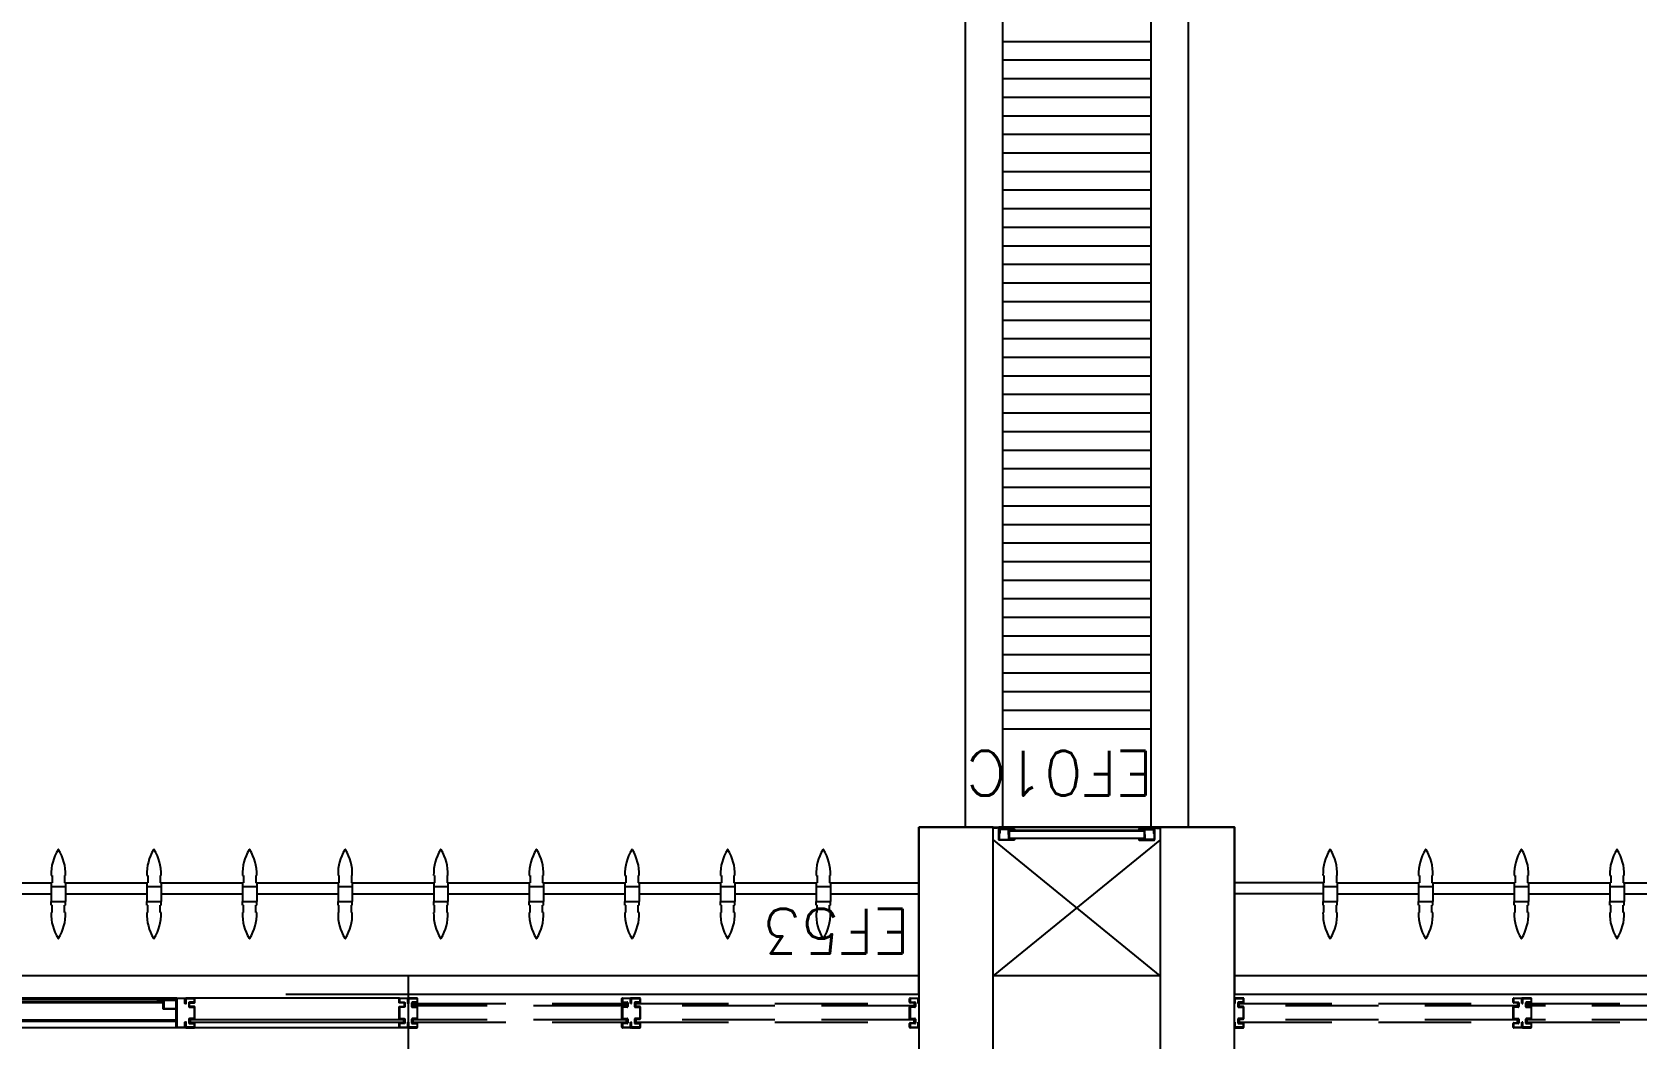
# Model space of a CAD drawing. Header units: millimetres. Extents: x 2046 to 2564, y 885 to 1120.
# Drawn here: x 2268.473 to 2272.795, y 937.732 to 940.442 of the extents above; entities that cross this region are included whole.
import ezdxf

# ---------------------------------------------------------------- set-up
doc = ezdxf.new("R2010")
doc.units = ezdxf.units.MM
doc.header["$LTSCALE"] = 10
doc.linetypes.add('HIDDEN', pattern=[0.375, 0.25, -0.125])
for name, color, linetype in [('AR-ALV', 2, 'Continuous'), ('AR-BRISES', 2, 'Continuous'), ('AR-ESQ', 1, 'Continuous'), ('AR-ESTC', 3, 'Continuous'), ('AR-ESTC-V3', 3, 'Continuous'), ('AR-PEITORIL', 1, 'Continuous'), ('AR-SHAFT', 1, 'Continuous'), ('BR-PAINEL', 1, 'Continuous'), ('BR-SUPORTE', 1, 'Continuous'), ('DT-ESQ-CHAPA DOBRADA-V', 2, 'Continuous'), ('DT-ESQ-MARCO-V', 1, 'Continuous'), ('DT-ESQ-PERFIL CADEIRA-C', 2, 'Continuous'), ('DT-ESQ-PERFIL CADEIRA-V', 1, 'Continuous'), ('DT-ESQ-PERFIL U-C', 2, 'Continuous'), ('DT-ESQ-PERFIL U-V', 1, 'Continuous'), ('DT-ESQ-VENEZIANA-C', 1, 'Continuous'), ('DT-ESQ-VENEZIANA-V', 1, 'Continuous'), ('DT-ESQ-VIDRO-C', 2, 'Continuous'), ('DT-ESQ-VIDRO-PROJ', 1, 'HIDDEN'), ('DT-TXTESQ', 2, 'Continuous'), ('DT-TXTMOD', 1, 'Continuous')]:
    doc.layers.add(name, color=color, linetype=linetype)
doc.styles.add('S10', font='simplex.shx', dxfattribs={"height": 0.1})
doc.styles.add('S12', font='simplex.shx', dxfattribs={"width": 1.1, "height": 0.12})

# ---------------------------------------------------------------- blocks, each defined once
blk = doc.blocks.new('BR-MODULO8')
at = {"layer": 'BR-PAINEL'}
for p, q in [((-4.9117, 0.27), (-4.9092, 0.27)), ((-4.9092, 0.27), (-4.9092, 0.25)), ((-4.8758, 0.27), (-4.8758, 0.25)), ((-4.8733, 0.27), (-4.8758, 0.27)), ((-4.6542, 0.27), (-4.6517, 0.27)), ((-4.6517, 0.27), (-4.6517, 0.25)), ((-4.6183, 0.27), (-4.6183, 0.25)), ((-4.6158, 0.27), (-4.6183, 0.27)), ((-4.3967, 0.27), (-4.3942, 0.27)), ((-4.3942, 0.27), (-4.3942, 0.25)), ((-4.3608, 0.27), (-4.3608, 0.25)), ((-4.3583, 0.27), (-4.3608, 0.27)), ((-4.1392, 0.27), (-4.1367, 0.27)), ((-4.1367, 0.27), (-4.1367, 0.25)), ((-4.1033, 0.27), (-4.1033, 0.25)), ((-4.1008, 0.27), (-4.1033, 0.27)), ((-2.3367, 0.27), (-2.3342, 0.27)), ((-2.3342, 0.27), (-2.3342, 0.25)), ((-2.3008, 0.27), (-2.3008, 0.25)), ((-2.2983, 0.27), (-2.3008, 0.27)), ((-2.0792, 0.27), (-2.0767, 0.27)), ((-2.0767, 0.27), (-2.0767, 0.25)), ((-2.0433, 0.27), (-2.0433, 0.25)), ((-2.0408, 0.27), (-2.0433, 0.27)), ((-1.8217, 0.27), (-1.8192, 0.27)), ((-1.8192, 0.27), (-1.8192, 0.25)), ((-1.7858, 0.27), (-1.7858, 0.25)), ((-1.7833, 0.27), (-1.7858, 0.27)), ((-1.5642, 0.27), (-1.5617, 0.27)), ((-1.5617, 0.27), (-1.5617, 0.25)), ((-1.5283, 0.27), (-1.5283, 0.25)), ((-1.5258, 0.27), (-1.5283, 0.27)), ((-1.3067, 0.27), (-1.3042, 0.27)), ((-1.3042, 0.27), (-1.3042, 0.25)), ((-1.2708, 0.27), (-1.2708, 0.25)), ((-1.2683, 0.27), (-1.2708, 0.27)), ((-1.0492, 0.27), (-1.0467, 0.27)), ((-1.0467, 0.27), (-1.0467, 0.25)), ((-1.0133, 0.27), (-1.0133, 0.25)), ((-1.0108, 0.27), (-1.0133, 0.27)), ((-0.7917, 0.27), (-0.7892, 0.27)), ((-0.7892, 0.27), (-0.7892, 0.25)), ((-0.7558, 0.27), (-0.7558, 0.25)), ((-0.7533, 0.27), (-0.7558, 0.27)), ((-0.5342, 0.27), (-0.5317, 0.27)), ((-0.5317, 0.27), (-0.5317, 0.25)), ((-0.4958, 0.27), (-0.4983, 0.27)), ((-0.4983, 0.27), (-0.4983, 0.25)), ((-0.2767, 0.27), (-0.2742, 0.27)), ((-0.2742, 0.27), (-0.2742, 0.25)), ((-0.2408, 0.27), (-0.2408, 0.25)), ((-0.2383, 0.27), (-0.2408, 0.27)), ((-4.9117, 0.25), (-4.9117, 0.24)), ((-4.9117, 0.25), (-4.9092, 0.25)), ((-4.9117, 0.24), (-4.8733, 0.24)), ((-4.9117, 0.24), (-4.9117, 0.2)), ((-4.8733, 0.25), (-4.8758, 0.25)), ((-4.8733, 0.25), (-4.8733, 0.24)), ((-4.8733, 0.24), (-4.8733, 0.2)), ((-4.6542, 0.25), (-4.6542, 0.24)), ((-4.6542, 0.25), (-4.6517, 0.25)), ((-4.6542, 0.24), (-4.6158, 0.24)), ((-4.6542, 0.24), (-4.6542, 0.2)), ((-4.6158, 0.25), (-4.6183, 0.25)), ((-4.6158, 0.25), (-4.6158, 0.24)), ((-4.6158, 0.24), (-4.6158, 0.2)), ((-4.3967, 0.25), (-4.3967, 0.24)), ((-4.3967, 0.25), (-4.3942, 0.25)), ((-4.3967, 0.24), (-4.3583, 0.24)), ((-4.3967, 0.24), (-4.3967, 0.2)), ((-4.3583, 0.25), (-4.3608, 0.25)), ((-4.3583, 0.25), (-4.3583, 0.24)), ((-4.3583, 0.24), (-4.3583, 0.2)), ((-4.1392, 0.25), (-4.1392, 0.24)), ((-4.1392, 0.25), (-4.1367, 0.25)), ((-4.1392, 0.24), (-4.1008, 0.24)), ((-4.1392, 0.24), (-4.1392, 0.2)), ((-4.1008, 0.25), (-4.1033, 0.25)), ((-4.1008, 0.25), (-4.1008, 0.24)), ((-4.1008, 0.24), (-4.1008, 0.2)), ((-2.3367, 0.25), (-2.3367, 0.24)), ((-2.3367, 0.25), (-2.3342, 0.25)), ((-2.3367, 0.24), (-2.2983, 0.24)), ((-2.3367, 0.24), (-2.3367, 0.2)), ((-2.2983, 0.25), (-2.3008, 0.25)), ((-2.2983, 0.25), (-2.2983, 0.24)), ((-2.2983, 0.24), (-2.2983, 0.2)), ((-2.0792, 0.25), (-2.0792, 0.24)), ((-2.0792, 0.25), (-2.0767, 0.25)), ((-2.0792, 0.24), (-2.0408, 0.24)), ((-2.0792, 0.24), (-2.0792, 0.2)), ((-2.0408, 0.25), (-2.0433, 0.25)), ((-2.0408, 0.25), (-2.0408, 0.24)), ((-2.0408, 0.24), (-2.0408, 0.2)), ((-1.8217, 0.25), (-1.8217, 0.24)), ((-1.8217, 0.25), (-1.8192, 0.25)), ((-1.8217, 0.24), (-1.7833, 0.24)), ((-1.8217, 0.24), (-1.8217, 0.2)), ((-1.7833, 0.25), (-1.7858, 0.25)), ((-1.7833, 0.25), (-1.7833, 0.24)), ((-1.7833, 0.24), (-1.7833, 0.2)), ((-1.5642, 0.25), (-1.5642, 0.24)), ((-1.5642, 0.25), (-1.5617, 0.25)), ((-1.5642, 0.24), (-1.5258, 0.24)), ((-1.5642, 0.24), (-1.5642, 0.2)), ((-1.5258, 0.25), (-1.5283, 0.25)), ((-1.5258, 0.25), (-1.5258, 0.24)), ((-1.5258, 0.24), (-1.5258, 0.2)), ((-1.3067, 0.25), (-1.3067, 0.24)), ((-1.3067, 0.25), (-1.3042, 0.25)), ((-1.3067, 0.24), (-1.2683, 0.24)), ((-1.3067, 0.24), (-1.3067, 0.2)), ((-1.2683, 0.25), (-1.2708, 0.25)), ((-1.2683, 0.25), (-1.2683, 0.24)), ((-1.2683, 0.24), (-1.2683, 0.2)), ((-1.0492, 0.25), (-1.0492, 0.24)), ((-1.0492, 0.25), (-1.0467, 0.25)), ((-1.0492, 0.24), (-1.0108, 0.24)), ((-1.0492, 0.24), (-1.0492, 0.2)), ((-1.0108, 0.25), (-1.0133, 0.25)), ((-1.0108, 0.25), (-1.0108, 0.24)), ((-1.0108, 0.24), (-1.0108, 0.2)), ((-0.7917, 0.25), (-0.7917, 0.24)), ((-0.7917, 0.25), (-0.7892, 0.25)), ((-0.7917, 0.24), (-0.7533, 0.24)), ((-0.7917, 0.24), (-0.7917, 0.2)), ((-0.7533, 0.25), (-0.7558, 0.25)), ((-0.7533, 0.25), (-0.7533, 0.24)), ((-0.7533, 0.24), (-0.7533, 0.2)), ((-0.5342, 0.25), (-0.5317, 0.25)), ((-0.5342, 0.25), (-0.5342, 0.24)), ((-0.5342, 0.24), (-0.5342, 0.2)), ((-0.5342, 0.24), (-0.4958, 0.24)), ((-0.4958, 0.25), (-0.4983, 0.25)), ((-0.4958, 0.25), (-0.4958, 0.24)), ((-0.4958, 0.24), (-0.4958, 0.2)), ((-0.2767, 0.25), (-0.2767, 0.24)), ((-0.2767, 0.25), (-0.2742, 0.25)), ((-0.2767, 0.24), (-0.2383, 0.24)), ((-0.2767, 0.24), (-0.2767, 0.2)), ((-0.2383, 0.25), (-0.2408, 0.25)), ((-0.2383, 0.25), (-0.2383, 0.24)), ((-0.2383, 0.24), (-0.2383, 0.2)), ((-4.9117, 0.2), (-4.8733, 0.2)), ((-4.9117, 0.19), (-4.9117, 0.2)), ((-4.9117, 0.19), (-4.9092, 0.19)), ((-4.9092, 0.17), (-4.9092, 0.19)), ((-4.8733, 0.19), (-4.8758, 0.19)), ((-4.8758, 0.17), (-4.8758, 0.19)), ((-4.8733, 0.19), (-4.8733, 0.2)), ((-4.6542, 0.2), (-4.6158, 0.2)), ((-4.6542, 0.19), (-4.6542, 0.2)), ((-4.6542, 0.19), (-4.6517, 0.19)), ((-4.6517, 0.17), (-4.6517, 0.19)), ((-4.6158, 0.19), (-4.6183, 0.19)), ((-4.6183, 0.17), (-4.6183, 0.19)), ((-4.6158, 0.19), (-4.6158, 0.2)), ((-4.3967, 0.2), (-4.3583, 0.2)), ((-4.3967, 0.19), (-4.3967, 0.2)), ((-4.3967, 0.19), (-4.3942, 0.19)), ((-4.3942, 0.17), (-4.3942, 0.19)), ((-4.3583, 0.19), (-4.3608, 0.19)), ((-4.3608, 0.17), (-4.3608, 0.19)), ((-4.3583, 0.19), (-4.3583, 0.2)), ((-4.1392, 0.2), (-4.1008, 0.2)), ((-4.1392, 0.19), (-4.1392, 0.2)), ((-4.1392, 0.19), (-4.1367, 0.19)), ((-4.1367, 0.17), (-4.1367, 0.19)), ((-4.1008, 0.19), (-4.1033, 0.19)), ((-4.1033, 0.17), (-4.1033, 0.19)), ((-4.1008, 0.19), (-4.1008, 0.2)), ((-2.3367, 0.2), (-2.2983, 0.2)), ((-2.3367, 0.19), (-2.3367, 0.2)), ((-2.3367, 0.19), (-2.3342, 0.19)), ((-2.3342, 0.17), (-2.3342, 0.19)), ((-2.2983, 0.19), (-2.3008, 0.19)), ((-2.3008, 0.17), (-2.3008, 0.19)), ((-2.2983, 0.19), (-2.2983, 0.2)), ((-2.0792, 0.2), (-2.0408, 0.2)), ((-2.0792, 0.19), (-2.0792, 0.2)), ((-2.0792, 0.19), (-2.0767, 0.19)), ((-2.0767, 0.17), (-2.0767, 0.19)), ((-2.0408, 0.19), (-2.0433, 0.19)), ((-2.0433, 0.17), (-2.0433, 0.19)), ((-2.0408, 0.19), (-2.0408, 0.2)), ((-1.8217, 0.2), (-1.7833, 0.2)), ((-1.8217, 0.19), (-1.8217, 0.2)), ((-1.8217, 0.19), (-1.8192, 0.19)), ((-1.8192, 0.17), (-1.8192, 0.19)), ((-1.7833, 0.19), (-1.7858, 0.19)), ((-1.7858, 0.17), (-1.7858, 0.19)), ((-1.7833, 0.19), (-1.7833, 0.2)), ((-1.5642, 0.2), (-1.5258, 0.2)), ((-1.5642, 0.19), (-1.5642, 0.2)), ((-1.5642, 0.19), (-1.5617, 0.19)), ((-1.5617, 0.17), (-1.5617, 0.19)), ((-1.5258, 0.19), (-1.5283, 0.19)), ((-1.5283, 0.17), (-1.5283, 0.19)), ((-1.5258, 0.19), (-1.5258, 0.2)), ((-1.3067, 0.2), (-1.2683, 0.2)), ((-1.3067, 0.19), (-1.3067, 0.2)), ((-1.3067, 0.19), (-1.3042, 0.19)), ((-1.3042, 0.17), (-1.3042, 0.19)), ((-1.2683, 0.19), (-1.2708, 0.19)), ((-1.2708, 0.17), (-1.2708, 0.19)), ((-1.2683, 0.19), (-1.2683, 0.2)), ((-1.0492, 0.2), (-1.0108, 0.2)), ((-1.0492, 0.19), (-1.0492, 0.2)), ((-1.0492, 0.19), (-1.0467, 0.19)), ((-1.0467, 0.17), (-1.0467, 0.19)), ((-1.0108, 0.19), (-1.0133, 0.19)), ((-1.0133, 0.17), (-1.0133, 0.19)), ((-1.0108, 0.19), (-1.0108, 0.2)), ((-0.7917, 0.2), (-0.7533, 0.2)), ((-0.7917, 0.19), (-0.7917, 0.2)), ((-0.7917, 0.19), (-0.7892, 0.19)), ((-0.7892, 0.17), (-0.7892, 0.19)), ((-0.7533, 0.19), (-0.7558, 0.19)), ((-0.7558, 0.17), (-0.7558, 0.19)), ((-0.7533, 0.19), (-0.7533, 0.2)), ((-0.5342, 0.19), (-0.5342, 0.2)), ((-0.5342, 0.2), (-0.4958, 0.2)), ((-0.5342, 0.19), (-0.5317, 0.19)), ((-0.5317, 0.17), (-0.5317, 0.19)), ((-0.4983, 0.17), (-0.4983, 0.19)), ((-0.4958, 0.19), (-0.4983, 0.19)), ((-0.4958, 0.19), (-0.4958, 0.2)), ((-0.2767, 0.2), (-0.2383, 0.2)), ((-0.2767, 0.19), (-0.2767, 0.2)), ((-0.2767, 0.19), (-0.2742, 0.19)), ((-0.2742, 0.17), (-0.2742, 0.19)), ((-0.2383, 0.19), (-0.2408, 0.19)), ((-0.2408, 0.17), (-0.2408, 0.19)), ((-0.2383, 0.19), (-0.2383, 0.2)), ((-4.9117, 0.17), (-4.9092, 0.17)), ((-4.8733, 0.17), (-4.8758, 0.17)), ((-4.6542, 0.17), (-4.6517, 0.17)), ((-4.6158, 0.17), (-4.6183, 0.17)), ((-4.3967, 0.17), (-4.3942, 0.17)), ((-4.3583, 0.17), (-4.3608, 0.17)), ((-4.1392, 0.17), (-4.1367, 0.17)), ((-4.1008, 0.17), (-4.1033, 0.17)), ((-2.3367, 0.17), (-2.3342, 0.17)), ((-2.2983, 0.17), (-2.3008, 0.17)), ((-2.0792, 0.17), (-2.0767, 0.17)), ((-2.0408, 0.17), (-2.0433, 0.17)), ((-1.8217, 0.17), (-1.8192, 0.17)), ((-1.7833, 0.17), (-1.7858, 0.17)), ((-1.5642, 0.17), (-1.5617, 0.17)), ((-1.5258, 0.17), (-1.5283, 0.17)), ((-1.3067, 0.17), (-1.3042, 0.17)), ((-1.2683, 0.17), (-1.2708, 0.17)), ((-1.0492, 0.17), (-1.0467, 0.17)), ((-1.0108, 0.17), (-1.0133, 0.17)), ((-0.7917, 0.17), (-0.7892, 0.17)), ((-0.7533, 0.17), (-0.7558, 0.17)), ((-0.5342, 0.17), (-0.5317, 0.17)), ((-0.4958, 0.17), (-0.4983, 0.17)), ((-0.2767, 0.17), (-0.2742, 0.17)), ((-0.2383, 0.17), (-0.2408, 0.17))]:
    blk.add_line(p, q, dxfattribs=at)
for centre, radius, start, end in [((-4.7867, 0.2739), 0.1251, 148.4721, 181.772), ((-4.8925, 0.3387), 0.001, 37.1012, 142.8988), ((-4.9983, 0.2739), 0.1251, 358.228, 31.5279), ((-4.5292, 0.2739), 0.1251, 148.4721, 181.772), ((-4.635, 0.3387), 0.001, 37.1012, 142.8988), ((-4.7408, 0.2739), 0.1251, 358.228, 31.5279), ((-4.2717, 0.2739), 0.1251, 148.4721, 181.772), ((-4.3775, 0.3387), 0.001, 37.1012, 142.8988), ((-4.4833, 0.2739), 0.1251, 358.228, 31.5279), ((-4.0142, 0.2739), 0.1251, 148.4721, 181.772), ((-4.12, 0.3387), 0.001, 37.1012, 142.8988), ((-4.2258, 0.2739), 0.1251, 358.228, 31.5279), ((-2.2117, 0.2739), 0.1251, 148.4721, 181.772), ((-2.3175, 0.3387), 0.001, 37.1012, 142.8988), ((-2.4233, 0.2739), 0.1251, 358.228, 31.5279), ((-1.9542, 0.2739), 0.1251, 148.4721, 181.772), ((-2.06, 0.3387), 0.001, 37.1012, 142.8988), ((-2.1658, 0.2739), 0.1251, 358.228, 31.5279), ((-1.6967, 0.2739), 0.1251, 148.4721, 181.772), ((-1.8025, 0.3387), 0.001, 37.1012, 142.8988), ((-1.9083, 0.2739), 0.1251, 358.228, 31.5279), ((-1.4392, 0.2739), 0.1251, 148.4721, 181.772), ((-1.545, 0.3387), 0.001, 37.1012, 142.8988), ((-1.6508, 0.2739), 0.1251, 358.228, 31.5279), ((-1.1817, 0.2739), 0.1251, 148.4721, 181.772), ((-1.2875, 0.3387), 0.001, 37.1012, 142.8988), ((-1.3933, 0.2739), 0.1251, 358.228, 31.5279), ((-0.9242, 0.2739), 0.1251, 148.4721, 181.772), ((-1.03, 0.3387), 0.001, 37.1012, 142.8988), ((-1.1358, 0.2739), 0.1251, 358.228, 31.5279), ((-0.6667, 0.2739), 0.1251, 148.4721, 181.772), ((-0.7725, 0.3387), 0.001, 37.1012, 142.8988), ((-0.8783, 0.2739), 0.1251, 358.228, 31.5279), ((-0.4092, 0.2739), 0.1251, 148.4721, 181.772), ((-0.515, 0.3387), 0.001, 37.1012, 142.8988), ((-0.6208, 0.2739), 0.1251, 358.228, 31.5279), ((-0.1517, 0.2739), 0.1251, 148.4721, 181.772), ((-0.2575, 0.3387), 0.001, 37.1012, 142.8988), ((-0.3633, 0.2739), 0.1251, 358.228, 31.5279), ((-4.7867, 0.1661), 0.1251, 178.228, 211.5279), ((-4.9983, 0.1661), 0.1251, 328.4721, 1.772), ((-4.5292, 0.1661), 0.1251, 178.228, 211.5279), ((-4.7408, 0.1661), 0.1251, 328.4721, 1.772), ((-4.2717, 0.1661), 0.1251, 178.228, 211.5279), ((-4.4833, 0.1661), 0.1251, 328.4721, 1.772), ((-4.0142, 0.1661), 0.1251, 178.228, 211.5279), ((-4.2258, 0.1661), 0.1251, 328.4721, 1.772), ((-2.2117, 0.1661), 0.1251, 178.228, 211.5279), ((-2.4233, 0.1661), 0.1251, 328.4721, 1.772), ((-1.9542, 0.1661), 0.1251, 178.228, 211.5279), ((-2.1658, 0.1661), 0.1251, 328.4721, 1.772), ((-1.6967, 0.1661), 0.1251, 178.228, 211.5279), ((-1.9083, 0.1661), 0.1251, 328.4721, 1.772), ((-1.4392, 0.1661), 0.1251, 178.228, 211.5279), ((-1.6508, 0.1661), 0.1251, 328.4721, 1.772), ((-1.1817, 0.1661), 0.1251, 178.228, 211.5279), ((-1.3933, 0.1661), 0.1251, 328.4721, 1.772), ((-0.9242, 0.1661), 0.1251, 178.228, 211.5279), ((-1.1358, 0.1661), 0.1251, 328.4721, 1.772), ((-0.6667, 0.1661), 0.1251, 178.228, 211.5279), ((-0.8783, 0.1661), 0.1251, 328.4721, 1.772), ((-0.4092, 0.1661), 0.1251, 178.228, 211.5279), ((-0.6208, 0.1661), 0.1251, 328.4721, 1.772), ((-0.1517, 0.1661), 0.1251, 178.228, 211.5279), ((-0.3633, 0.1661), 0.1251, 328.4721, 1.772), ((-4.8925, 0.1013), 0.001, 217.1012, 322.8988), ((-4.635, 0.1013), 0.001, 217.1012, 322.8988), ((-4.3775, 0.1013), 0.001, 217.1012, 322.8988), ((-4.12, 0.1013), 0.001, 217.1012, 322.8988), ((-2.3175, 0.1013), 0.001, 217.1012, 322.8988), ((-2.06, 0.1013), 0.001, 217.1012, 322.8988), ((-1.8025, 0.1013), 0.001, 217.1012, 322.8988), ((-1.545, 0.1013), 0.001, 217.1012, 322.8988), ((-1.2875, 0.1013), 0.001, 217.1012, 322.8988), ((-1.03, 0.1013), 0.001, 217.1012, 322.8988), ((-0.7725, 0.1013), 0.001, 217.1012, 322.8988), ((-0.515, 0.1013), 0.001, 217.1012, 322.8988), ((-0.2575, 0.1013), 0.001, 217.1012, 322.8988)]:
    blk.add_arc(centre, radius, start, end, dxfattribs=at)
at = {"layer": 'BR-SUPORTE'}
for p, q in [((-4.9117, 0.25), (-5.15, 0.25)), ((-4.9117, 0.22), (-5.15, 0.22)), ((-4.8733, 0.25), (-4.6517, 0.25)), ((-4.8733, 0.22), (-4.6542, 0.22)), ((-4.6158, 0.25), (-4.3942, 0.25)), ((-4.6158, 0.22), (-4.3967, 0.22)), ((-4.3583, 0.25), (-4.1367, 0.25)), ((-4.3583, 0.22), (-4.1392, 0.22)), ((-4.1008, 0.25), (-3.8792, 0.25)), ((-4.1008, 0.22), (-3.8817, 0.22)), ((-2.5558, 0.25), (-2.3342, 0.25)), ((-2.5558, 0.22), (-2.3367, 0.22)), ((-2.2983, 0.25), (-2.0767, 0.25)), ((-2.2983, 0.22), (-2.0792, 0.22)), ((-2.0408, 0.25), (-1.8192, 0.25)), ((-2.0408, 0.22), (-1.8217, 0.22)), ((-1.7833, 0.25), (-1.5617, 0.25)), ((-1.7833, 0.22), (-1.5642, 0.22)), ((-1.5258, 0.25), (-1.3042, 0.25)), ((-1.5258, 0.22), (-1.3067, 0.22)), ((-1.2683, 0.25), (-1.0467, 0.25)), ((-1.2683, 0.22), (-1.0492, 0.22)), ((-1.0108, 0.25), (-0.7892, 0.25)), ((-1.0108, 0.22), (-0.7917, 0.22)), ((-0.7533, 0.25), (-0.5317, 0.25)), ((-0.7533, 0.22), (-0.5342, 0.22)), ((-0.4958, 0.25), (-0.2742, 0.25)), ((-0.4958, 0.22), (-0.2767, 0.22)), ((-0.2383, 0.25), (0, 0.25)), ((-0.2383, 0.22), (0, 0.22))]:
    blk.add_line(p, q, dxfattribs=at)
blk = doc.blocks.new('EF53-P')
at = {"layer": 'DT-ESQ-CHAPA DOBRADA-V', "ltscale": 0.1}
for p, q in [((2, -0.077), (2.5615, -0.077)), ((2, -0.08), (2.5615, -0.08))]:
    blk.add_line(p, q, dxfattribs=at)
at = {"layer": 'DT-ESQ-MARCO-V', "ltscale": 0.1}
for p, q in [((1.3985, -0.06), (1.9515, -0.06)), ((1.3985, -0.14), (1.9515, -0.14))]:
    blk.add_line(p, q, dxfattribs=at)
at = {"layer": 'DT-ESQ-PERFIL CADEIRA-C', "ltscale": 0.1}
blk.add_line((2, -0.1335), (2.0485, -0.1335), dxfattribs=at)
blk.add_lwpolyline([(2.0485, -0.135), (2, -0.135), (2, -0.1335), (2.035, -0.1335, -0.198912), (2.0339, -0.1331, -0.198913), (2.0335, -0.132), (2.0335, -0.112, 0.414214), (2.033, -0.1115), (2, -0.1115), (2, -0.11), (2.0335, -0.11, -0.414214), (2.035, -0.1115), (2.035, -0.1235), (2.035, -0.125), (2.035, -0.132), (2.0485, -0.132, -1)], format="xyb", close=True, dxfattribs=at)
at = {"layer": 'DT-ESQ-PERFIL CADEIRA-V', "ltscale": 0.1}
blk.add_line((2.0485, -0.135), (2.5265, -0.135), dxfattribs=at)
at = {"layer": 'DT-ESQ-PERFIL U-C', "ltscale": 0.1}
for points in [[(1.4, -0.1285), (1.4, -0.1385, -0.414214), (1.3985, -0.14), (1.3765, -0.14, -0.414214), (1.375, -0.1385), (1.375, -0.125), (1.3765, -0.125), (1.3765, -0.138, 0.414214), (1.377, -0.1385), (1.398, -0.1385, 0.414214), (1.3985, -0.138), (1.3985, -0.1285), (1.3855, -0.1285, -0.414214), (1.384, -0.127), (1.384, -0.117, -0.414214), (1.3855, -0.1155), (1.3985, -0.1155), (1.3985, -0.0845), (1.3855, -0.0845, -0.414214), (1.384, -0.083), (1.384, -0.073, -0.414214), (1.3855, -0.0715), (1.3985, -0.0715), (1.3985, -0.062, 0.414214), (1.398, -0.0615), (1.377, -0.0615, 0.414214), (1.3765, -0.062), (1.3765, -0.075), (1.375, -0.075), (1.375, -0.0615, -0.414214), (1.3765, -0.06), (1.3985, -0.06, -0.414214), (1.4, -0.0615), (1.4, -0.0715, -0.414214), (1.3985, -0.073), (1.3855, -0.073), (1.3855, -0.083), (1.3985, -0.083), (1.3985, -0.083, -0.414214), (1.4, -0.0845), (1.4, -0.1155, -0.414214), (1.3985, -0.117), (1.3985, -0.117), (1.3855, -0.117), (1.3855, -0.127), (1.3985, -0.127, -0.414214)], [(1.95, -0.1285), (1.95, -0.1385, 0.414214), (1.9515, -0.14), (1.9735, -0.14, 0.414214), (1.975, -0.1385), (1.975, -0.125), (1.9735, -0.125), (1.9735, -0.138, -0.414214), (1.973, -0.1385), (1.952, -0.1385, -0.414214), (1.9515, -0.138), (1.9515, -0.1285), (1.9645, -0.1285, 0.414214), (1.966, -0.127), (1.966, -0.117, 0.414214), (1.9645, -0.1155), (1.9515, -0.1155), (1.9515, -0.0845), (1.9645, -0.0845, 0.414214), (1.966, -0.083), (1.966, -0.073, 0.414214), (1.9645, -0.0715), (1.9515, -0.0715), (1.9515, -0.062, -0.414214), (1.952, -0.0615), (1.973, -0.0615, -0.414214), (1.9735, -0.062), (1.9735, -0.075), (1.975, -0.075), (1.975, -0.0615, 0.414214), (1.9735, -0.06), (1.9515, -0.06, 0.414214), (1.95, -0.0615), (1.95, -0.0715, 0.414214), (1.9515, -0.073), (1.9645, -0.073), (1.9645, -0.083), (1.9515, -0.083), (1.9515, -0.083, 0.414214), (1.95, -0.0845), (1.95, -0.1155, 0.414214), (1.9515, -0.117), (1.9515, -0.117), (1.9645, -0.117), (1.9645, -0.127), (1.9515, -0.127, 0.414214)], [(1.975, -0.0615, -0.414214), (1.9765, -0.06), (1.9985, -0.06, -0.414214), (2, -0.0615), (2, -0.1385, -0.414214), (1.9985, -0.14), (1.9765, -0.14, -0.414214), (1.975, -0.1385), (1.975, -0.125), (1.9765, -0.125), (1.9765, -0.138, 0.414214), (1.977, -0.1385), (1.998, -0.1385, 0.414214), (1.9985, -0.138), (1.9985, -0.062, 0.414214), (1.998, -0.0615), (1.977, -0.0615, 0.414214), (1.9765, -0.062), (1.9765, -0.075), (1.975, -0.075)]]:
    blk.add_lwpolyline(points, format="xyb", close=True, dxfattribs=at)
at = {"layer": 'DT-ESQ-PERFIL U-V', "ltscale": 0.1}
for p, q in [((1.9985, -0.06), (3.1515, -0.06)), ((1.9985, -0.14), (3.1515, -0.14))]:
    blk.add_line(p, q, dxfattribs=at)
at = {"layer": 'DT-ESQ-VIDRO-C', "ltscale": 0.1}
for points in [[(1.9625, -0.081), (1.9625, -0.075), (1.3875, -0.075), (1.3875, -0.081)], [(2.038, -0.13), (2.038, -0.127), (2.537, -0.127), (2.537, -0.13)]]:
    blk.add_lwpolyline(points, close=True, dxfattribs=at)
at = {"layer": 'DT-ESQ-VIDRO-PROJ', "ltscale": 0.1}
for points in [[(0.025, -0.1285), (0.025, -0.1385, -0.414214), (0.0235, -0.14), (0.0015, -0.14, -0.414214), (0, -0.1385), (0, -0.125), (0.0015, -0.125), (0.0015, -0.138, 0.414214), (0.002, -0.1385), (0.023, -0.1385, 0.414214), (0.0235, -0.138), (0.0235, -0.1285), (0.0105, -0.1285, -0.414214), (0.009, -0.127), (0.009, -0.117, -0.414214), (0.0105, -0.1155), (0.0235, -0.1155), (0.0235, -0.0845), (0.0105, -0.0845, -0.414214), (0.009, -0.083), (0.009, -0.073, -0.414214), (0.0105, -0.0715), (0.0235, -0.0715), (0.0235, -0.062, 0.414214), (0.023, -0.0615), (0.002, -0.0615, 0.414214), (0.0015, -0.062), (0.0015, -0.075), (0, -0.075), (0, -0.0615, -0.414214), (0.0015, -0.06), (0.0235, -0.06, -0.414214), (0.025, -0.0615), (0.025, -0.0715, -0.414214), (0.0235, -0.073), (0.0105, -0.073), (0.0105, -0.083), (0.0235, -0.083), (0.0235, -0.083, -0.414214), (0.025, -0.0845), (0.025, -0.1155, -0.414214), (0.0235, -0.117), (0.0235, -0.117), (0.0105, -0.117), (0.0105, -0.127), (0.0235, -0.127, -0.414214)], [(0.75, -0.1285), (0.75, -0.1385, 0.414214), (0.7515, -0.14), (0.7735, -0.14, 0.414214), (0.775, -0.1385), (0.775, -0.125), (0.7735, -0.125), (0.7735, -0.138, -0.414214), (0.773, -0.1385), (0.752, -0.1385, -0.414214), (0.7515, -0.138), (0.7515, -0.1285), (0.7645, -0.1285, 0.414214), (0.766, -0.127), (0.766, -0.117, 0.414214), (0.7645, -0.1155), (0.7515, -0.1155), (0.7515, -0.0845), (0.7645, -0.0845, 0.414214), (0.766, -0.083), (0.766, -0.073, 0.414214), (0.7645, -0.0715), (0.7515, -0.0715), (0.7515, -0.062, -0.414214), (0.752, -0.0615), (0.773, -0.0615, -0.414214), (0.7735, -0.062), (0.7735, -0.075), (0.775, -0.075), (0.775, -0.0615, 0.414214), (0.7735, -0.06), (0.7515, -0.06, 0.414214), (0.75, -0.0615), (0.75, -0.0715, 0.414214), (0.7515, -0.073), (0.7645, -0.073), (0.7645, -0.083), (0.7515, -0.083), (0.7515, -0.083, 0.414214), (0.75, -0.0845), (0.75, -0.1155, 0.414214), (0.7515, -0.117), (0.7515, -0.117), (0.7645, -0.117), (0.7645, -0.127), (0.7515, -0.127, 0.414214)], [(0.8, -0.1285), (0.8, -0.1385, -0.414214), (0.7985, -0.14), (0.7765, -0.14, -0.414214), (0.775, -0.1385), (0.775, -0.125), (0.7765, -0.125), (0.7765, -0.138, 0.414214), (0.777, -0.1385), (0.798, -0.1385, 0.414214), (0.7985, -0.138), (0.7985, -0.1285), (0.7855, -0.1285, -0.414214), (0.784, -0.127), (0.784, -0.117, -0.414214), (0.7855, -0.1155), (0.7985, -0.1155), (0.7985, -0.0845), (0.7855, -0.0845, -0.414214), (0.784, -0.083), (0.784, -0.073, -0.414214), (0.7855, -0.0715), (0.7985, -0.0715), (0.7985, -0.062, 0.414214), (0.798, -0.0615), (0.777, -0.0615, 0.414214), (0.7765, -0.062), (0.7765, -0.075), (0.775, -0.075), (0.775, -0.0615, -0.414214), (0.7765, -0.06), (0.7985, -0.06, -0.414214), (0.8, -0.0615), (0.8, -0.0715, -0.414214), (0.7985, -0.073), (0.7855, -0.073), (0.7855, -0.083), (0.7985, -0.083), (0.7985, -0.083, -0.414214), (0.8, -0.0845), (0.8, -0.1155, -0.414214), (0.7985, -0.117), (0.7985, -0.117), (0.7855, -0.117), (0.7855, -0.127), (0.7985, -0.127, -0.414214)], [(1.35, -0.1285), (1.35, -0.1385, 0.414214), (1.3515, -0.14), (1.3735, -0.14, 0.414214), (1.375, -0.1385), (1.375, -0.125), (1.3735, -0.125), (1.3735, -0.138, -0.414214), (1.373, -0.1385), (1.352, -0.1385, -0.414214), (1.3515, -0.138), (1.3515, -0.1285), (1.3645, -0.1285, 0.414214), (1.366, -0.127), (1.366, -0.117, 0.414214), (1.3645, -0.1155), (1.3515, -0.1155), (1.3515, -0.0845), (1.3645, -0.0845, 0.414214), (1.366, -0.083), (1.366, -0.073, 0.414214), (1.3645, -0.0715), (1.3515, -0.0715), (1.3515, -0.062, -0.414214), (1.352, -0.0615), (1.373, -0.0615, -0.414214), (1.3735, -0.062), (1.3735, -0.075), (1.375, -0.075), (1.375, -0.0615, 0.414214), (1.3735, -0.06), (1.3515, -0.06, 0.414214), (1.35, -0.0615), (1.35, -0.0715, 0.414214), (1.3515, -0.073), (1.3645, -0.073), (1.3645, -0.083), (1.3515, -0.083), (1.3515, -0.083, 0.414214), (1.35, -0.0845), (1.35, -0.1155, 0.414214), (1.3515, -0.117), (1.3515, -0.117), (1.3645, -0.117), (1.3645, -0.127), (1.3515, -0.127, 0.414214)]]:
    blk.add_lwpolyline(points, format="xyb", close=True, dxfattribs=at)
for points in [[(0.7625, -0.081), (0.7625, -0.075), (0.0125, -0.075), (0.0125, -0.081)], [(1.3625, -0.081), (1.3625, -0.075), (0.7875, -0.075), (0.7875, -0.081)], [(0.7625, -0.119), (0.7625, -0.125), (0.0125, -0.125), (0.0125, -0.119)], [(1.3625, -0.119), (1.3625, -0.125), (0.7875, -0.125), (0.7875, -0.119)]]:
    blk.add_lwpolyline(points, close=True, dxfattribs=at)
at = {"layer": 'DT-TXTESQ', "ltscale": 0.1, "style": 'S12'}
blk.add_text('EF53', height=0.12, dxfattribs=at).set_placement((0.0235, -0.38))
at = {"layer": 'DT-TXTMOD', "ltscale": 0.1, "style": 'S10', "flags": 3}
for tag, p in [('M01', (0.025, -0.28)), ('M02', (0.3253, -0.28)), ('M03', (0.627, -0.28)), ('M04', (0.9288, -0.28)), ('M05', (1.2306, -0.28)), ('M06', (1.5323, -0.28)), ('M07', (1.8341, -0.28)), ('M08', (2.1359, -0.28)), ('M09', (2.4376, -0.28)), ('M10', (2.7394, -0.28)), ('M11', (3.0412, -0.28)), ('M12', (3.3429, -0.28)), ('M13', (3.6447, -0.28)), ('M14', (3.9464, -0.28)), ('M15', (4.2482, -0.28)), ('M16', (4.55, -0.28)), ('M17', (4.8517, -0.28))]:
    blk.add_attdef(tag, p, '', height=0.1, dxfattribs=at)
blk = doc.blocks.new('EF59-P')
at = {"layer": 'DT-ESQ-VIDRO-PROJ', "ltscale": 0.1}
for points in [[(4.3625, -0.081), (4.3625, -0.075), (3.1875, -0.075), (3.1875, -0.081)], [(5.1375, -0.081), (5.1375, -0.075), (4.3875, -0.075), (4.3875, -0.081)], [(4.3625, -0.119), (4.3625, -0.125), (3.1875, -0.125), (3.1875, -0.119)], [(5.1375, -0.119), (5.1375, -0.125), (4.3875, -0.125), (4.3875, -0.119)]]:
    blk.add_lwpolyline(points, close=True, dxfattribs=at)
for points in [[(4.35, -0.1285), (4.35, -0.1385, 0.414214), (4.3515, -0.14), (4.3735, -0.14, 0.414214), (4.375, -0.1385), (4.375, -0.125), (4.3735, -0.125), (4.3735, -0.138, -0.414214), (4.373, -0.1385), (4.352, -0.1385, -0.414214), (4.3515, -0.138), (4.3515, -0.1285), (4.3645, -0.1285, 0.414214), (4.366, -0.127), (4.366, -0.117, 0.414214), (4.3645, -0.1155), (4.3515, -0.1155), (4.3515, -0.0845), (4.3645, -0.0845, 0.414214), (4.366, -0.083), (4.366, -0.073, 0.414214), (4.3645, -0.0715), (4.3515, -0.0715), (4.3515, -0.062, -0.414214), (4.352, -0.0615), (4.373, -0.0615, -0.414214), (4.3735, -0.062), (4.3735, -0.075), (4.375, -0.075), (4.375, -0.0615, 0.414214), (4.3735, -0.06), (4.3515, -0.06, 0.414214), (4.35, -0.0615), (4.35, -0.0715, 0.414214), (4.3515, -0.073), (4.3645, -0.073), (4.3645, -0.083), (4.3515, -0.083), (4.3515, -0.083, 0.414214), (4.35, -0.0845), (4.35, -0.1155, 0.414214), (4.3515, -0.117), (4.3515, -0.117), (4.3645, -0.117), (4.3645, -0.127), (4.3515, -0.127, 0.414214)], [(4.4, -0.1285), (4.4, -0.1385, -0.414214), (4.3985, -0.14), (4.3765, -0.14, -0.414214), (4.375, -0.1385), (4.375, -0.125), (4.3765, -0.125), (4.3765, -0.138, 0.414214), (4.377, -0.1385), (4.398, -0.1385, 0.414214), (4.3985, -0.138), (4.3985, -0.1285), (4.3855, -0.1285, -0.414214), (4.384, -0.127), (4.384, -0.117, -0.414214), (4.3855, -0.1155), (4.3985, -0.1155), (4.3985, -0.0845), (4.3855, -0.0845, -0.414214), (4.384, -0.083), (4.384, -0.073, -0.414214), (4.3855, -0.0715), (4.3985, -0.0715), (4.3985, -0.062, 0.414214), (4.398, -0.0615), (4.377, -0.0615, 0.414214), (4.3765, -0.062), (4.3765, -0.075), (4.375, -0.075), (4.375, -0.0615, -0.414214), (4.3765, -0.06), (4.3985, -0.06, -0.414214), (4.4, -0.0615), (4.4, -0.0715, -0.414214), (4.3985, -0.073), (4.3855, -0.073), (4.3855, -0.083), (4.3985, -0.083), (4.3985, -0.083, -0.414214), (4.4, -0.0845), (4.4, -0.1155, -0.414214), (4.3985, -0.117), (4.3985, -0.117), (4.3855, -0.117), (4.3855, -0.127), (4.3985, -0.127, -0.414214)], [(5.125, -0.1285), (5.125, -0.1385, 0.414214), (5.1265, -0.14), (5.1485, -0.14, 0.414214), (5.15, -0.1385), (5.15, -0.125), (5.1485, -0.125), (5.1485, -0.138, -0.414214), (5.148, -0.1385), (5.127, -0.1385, -0.414214), (5.1265, -0.138), (5.1265, -0.1285), (5.1395, -0.1285, 0.414214), (5.141, -0.127), (5.141, -0.117, 0.414214), (5.1395, -0.1155), (5.1265, -0.1155), (5.1265, -0.0845), (5.1395, -0.0845, 0.414214), (5.141, -0.083), (5.141, -0.073, 0.414214), (5.1395, -0.0715), (5.1265, -0.0715), (5.1265, -0.062, -0.414214), (5.127, -0.0615), (5.148, -0.0615, -0.414214), (5.1485, -0.062), (5.1485, -0.075), (5.15, -0.075), (5.15, -0.0615, 0.414214), (5.1485, -0.06), (5.1265, -0.06, 0.414214), (5.125, -0.0615), (5.125, -0.0715, 0.414214), (5.1265, -0.073), (5.1395, -0.073), (5.1395, -0.083), (5.1265, -0.083), (5.1265, -0.083, 0.414214), (5.125, -0.0845), (5.125, -0.1155, 0.414214), (5.1265, -0.117), (5.1265, -0.117), (5.1395, -0.117), (5.1395, -0.127), (5.1265, -0.127, 0.414214)]]:
    blk.add_lwpolyline(points, format="xyb", close=True, dxfattribs=at)
at = {"layer": 'DT-TXTMOD', "ltscale": 0.1, "style": 'S10', "flags": 3}
for tag, p in [('M01', (0.025, -0.28)), ('M02', (0.3253, -0.28)), ('M03', (0.627, -0.28)), ('M04', (0.9288, -0.28)), ('M05', (1.2306, -0.28)), ('M06', (1.5323, -0.28)), ('M07', (1.8341, -0.28)), ('M08', (2.1359, -0.28)), ('M09', (2.4376, -0.28)), ('M10', (2.7394, -0.28)), ('M11', (3.0412, -0.28)), ('M12', (3.3429, -0.28)), ('M13', (3.6447, -0.28)), ('M14', (3.9464, -0.28)), ('M15', (4.2482, -0.28)), ('M16', (4.55, -0.28)), ('M17', (4.8517, -0.28))]:
    blk.add_attdef(tag, p, '', height=0.1, dxfattribs=at)
blk = doc.blocks.new('EF01C-P')
at = {"layer": 'DT-ESQ-PERFIL CADEIRA-C', "ltscale": 0.1}
for points in [[(0.01, 0.0015), (0.01, 0.003), (0.0015, 0.003, 1), (0.0015, 0), (0.015, 0, 0.414214), (0.0165, 0.0015), (0.0165, 0.0335), (0.043, 0.0335)], [(0.043, 0.0065), (0.018, 0.0065), (0.018, 0.0165), (0.0165, 0.0165), (0.0165, 0.0065, 0.414214), (0.018, 0.005), (0.043, 0.005), (0.0565, 0.005, 1), (0.0565, 0.008), (0.043, 0.008), (0.043, 0.02), (0.043, 0.032), (0.0565, 0.032, 1), (0.0565, 0.035), (0.043, 0.035), (0.0165, 0.035, 0.414214), (0.015, 0.0335), (0.015, 0.0015), (0.0015, 0.0015)], [(0.0415, 0.02), (0.0415, 0.032, -0.414214), (0.043, 0.0335), (0.0565, 0.0335)], [(0.0415, 0.02), (0.0415, 0.008, 0.414214), (0.043, 0.0065), (0.0565, 0.0065)], [(0.407, 0.0065), (0.432, 0.0065), (0.432, 0.0165), (0.4335, 0.0165), (0.4335, 0.0065, -0.414214), (0.432, 0.005), (0.407, 0.005), (0.3935, 0.005, -1), (0.3935, 0.008), (0.407, 0.008), (0.407, 0.02), (0.407, 0.032), (0.3935, 0.032, -1), (0.3935, 0.035), (0.407, 0.035), (0.4335, 0.035, -0.414214), (0.435, 0.0335), (0.435, 0.0015), (0.4485, 0.0015)], [(0.4085, 0.02), (0.4085, 0.032, 0.414214), (0.407, 0.0335), (0.3935, 0.0335)], [(0.4085, 0.02), (0.4085, 0.008, -0.414214), (0.407, 0.0065), (0.3935, 0.0065)], [(0.44, 0.0015), (0.44, 0.003), (0.4485, 0.003, -1), (0.4485, 0), (0.435, 0, -0.414214), (0.4335, 0.0015), (0.4335, 0.0335), (0.407, 0.0335)]]:
    blk.add_lwpolyline(points, format="xyb", dxfattribs=at)
at = {"layer": 'DT-ESQ-PERFIL CADEIRA-V', "ltscale": 0.1}
blk.add_line((0.015, 0), (0.435, 0), dxfattribs=at)
at = {"layer": 'DT-ESQ-VENEZIANA-C', "ltscale": 0.1}
for p, q in [((0.043, 0.0105), (0.407, 0.0105)), ((0.043, 0.009), (0.407, 0.009))]:
    blk.add_line(p, q, dxfattribs=at)
at = {"layer": 'DT-ESQ-VENEZIANA-V', "ltscale": 0.1}
blk.add_line((0.043, 0.031), (0.407, 0.031), dxfattribs=at)
at = {"layer": 'DT-TXTESQ', "ltscale": 0.1, "style": 'S12'}
blk.add_text('EF01C', height=0.12, dxfattribs=at).set_placement((0.0192, -0.205))
at = {"layer": 'DT-TXTMOD', "ltscale": 0.1, "style": 'S10', "flags": 3}
blk.add_attdef('EF01C', (0.0208, -0.14), '', height=0.1, dxfattribs=at)

msp = doc.modelspace()

# ---------------------------------------------------------------- linework, layer by layer
at = {"layer": 'AR-ALV'}
for p, q in [((2270.8609, 937.8524), (2270.8609, 938.3024)), ((2270.8609, 938.3024), (2271.7109, 938.3024)), ((2270.8609, 937.8524), (2270.8609, 938.3024)), ((2270.8609, 938.3024), (2271.7109, 938.3024)), ((2270.8609, 937.8524), (2270.8609, 938.3024)), ((2270.8609, 938.3024), (2271.7109, 938.3024)), ((2271.7109, 938.3024), (2271.7109, 937.8524)), ((2271.7109, 938.3024), (2271.7109, 937.8524)), ((2271.7109, 938.3024), (2271.7109, 937.8524)), ((2269.4859, 937.9024), (2269.4859, 937.7024)), ((2270.8609, 937.9024), (2269.4859, 937.9024)), ((2271.5109, 937.9024), (2271.0609, 937.9024)), ((2276.8609, 937.9024), (2271.7109, 937.9024)), ((2269.1558, 937.8524), (2270.8609, 937.8524)), ((2269.1558, 937.8524), (2270.8609, 937.8524)), ((2269.1558, 937.8524), (2270.8609, 937.8524)), ((2271.7109, 937.8524), (2276.8609, 937.8524)), ((2271.7109, 937.8524), (2276.8609, 937.8524)), ((2271.7109, 937.8524), (2276.8609, 937.8524))]:
    msp.add_line(p, q, dxfattribs=at)
at = {"layer": 'AR-ESTC'}
for points in [[(2270.8609, 938.3024), (2270.8609, 937.7024), (2271.0609, 937.7024), (2271.0609, 938.3024)], [(2271.5109, 938.3024), (2271.5109, 937.7024), (2271.7109, 937.7024), (2271.7109, 938.3024)]]:
    msp.add_lwpolyline(points, close=True, dxfattribs=at)
at = {"layer": 'AR-ESTC-V3'}
for p, q in [((2270.9859, 941.6674), (2270.9859, 938.3024)), ((2271.0859, 941.6674), (2271.0859, 938.3024)), ((2271.0859, 941.6674), (2271.0859, 938.3024)), ((2271.4859, 941.6674), (2271.4859, 938.3024)), ((2271.4859, 941.6674), (2271.4859, 938.3024)), ((2271.5859, 941.6674), (2271.5859, 938.3024))]:
    msp.add_line(p, q, dxfattribs=at)
at = {"layer": 'AR-ESTC-V3', "color": 1}
for p, q in [((2271.0859, 940.4174), (2271.4859, 940.4174)), ((2271.0859, 940.3674), (2271.4859, 940.3674)), ((2271.0859, 940.3174), (2271.4859, 940.3174)), ((2271.0859, 940.2674), (2271.4859, 940.2674)), ((2271.0859, 940.2174), (2271.4859, 940.2174)), ((2271.0859, 940.1674), (2271.4859, 940.1674)), ((2271.0859, 940.1174), (2271.4859, 940.1174)), ((2271.0859, 940.0674), (2271.4859, 940.0674)), ((2271.0859, 940.0174), (2271.4859, 940.0174)), ((2271.0859, 939.9674), (2271.4859, 939.9674)), ((2271.0859, 939.9174), (2271.4859, 939.9174)), ((2271.0859, 939.8674), (2271.4859, 939.8674)), ((2271.0859, 939.8174), (2271.4859, 939.8174)), ((2271.0859, 939.7674), (2271.4859, 939.7674)), ((2271.0859, 939.7174), (2271.4859, 939.7174)), ((2271.0859, 939.6674), (2271.4859, 939.6674)), ((2271.0859, 939.6174), (2271.4859, 939.6174)), ((2271.0859, 939.5674), (2271.4859, 939.5674)), ((2271.0859, 939.5174), (2271.4859, 939.5174)), ((2271.0859, 939.4674), (2271.4859, 939.4674)), ((2271.0859, 939.4174), (2271.4859, 939.4174)), ((2271.0859, 939.3674), (2271.4859, 939.3674)), ((2271.0859, 939.3174), (2271.4859, 939.3174)), ((2271.0859, 939.2674), (2271.4859, 939.2674)), ((2271.0859, 939.2174), (2271.4859, 939.2174)), ((2271.0859, 939.1674), (2271.4859, 939.1674)), ((2271.0859, 939.1174), (2271.4859, 939.1174)), ((2271.0859, 939.0674), (2271.4859, 939.0674)), ((2271.0859, 939.0174), (2271.4859, 939.0174)), ((2271.0859, 938.9674), (2271.4859, 938.9674)), ((2271.0859, 938.9174), (2271.4859, 938.9174)), ((2271.0859, 938.8674), (2271.4859, 938.8674)), ((2271.0859, 938.8174), (2271.4859, 938.8174)), ((2271.0859, 938.7674), (2271.4859, 938.7674)), ((2271.0859, 938.7174), (2271.4859, 938.7174)), ((2271.0859, 938.6674), (2271.4859, 938.6674)), ((2271.0859, 938.6174), (2271.4859, 938.6174)), ((2271.0859, 938.5674), (2271.4859, 938.5674))]:
    msp.add_line(p, q, dxfattribs=at)
at = {"layer": 'AR-PEITORIL'}
msp.add_line((2269.4859, 937.9024), (2265.7109, 937.9024), dxfattribs=at)
at = {"layer": 'AR-SHAFT'}
for p, q in [((2271.5094, 938.2674), (2271.0609, 937.9024)), ((2271.5109, 937.9024), (2271.0624, 938.2674))]:
    msp.add_line(p, q, dxfattribs=at)

# ---------------------------------------------------------------- block references
at = {"layer": 'AR-BRISES'}
for p in [(2270.8609, 937.9024), (2276.8609, 937.9024)]:
    msp.add_blockref('BR-MODULO8', p, dxfattribs=at)
at = {"layer": 'AR-ESQ', "rotation": 180}
for name, p in [('EF01C-P', (2271.5109, 938.3024)), ('EF53-P', (2270.8609, 937.7024)), ('EF59-P', (2276.8609, 937.7024))]:
    msp.add_blockref(name, p, dxfattribs=at)

doc.saveas('drawing.dxf')
